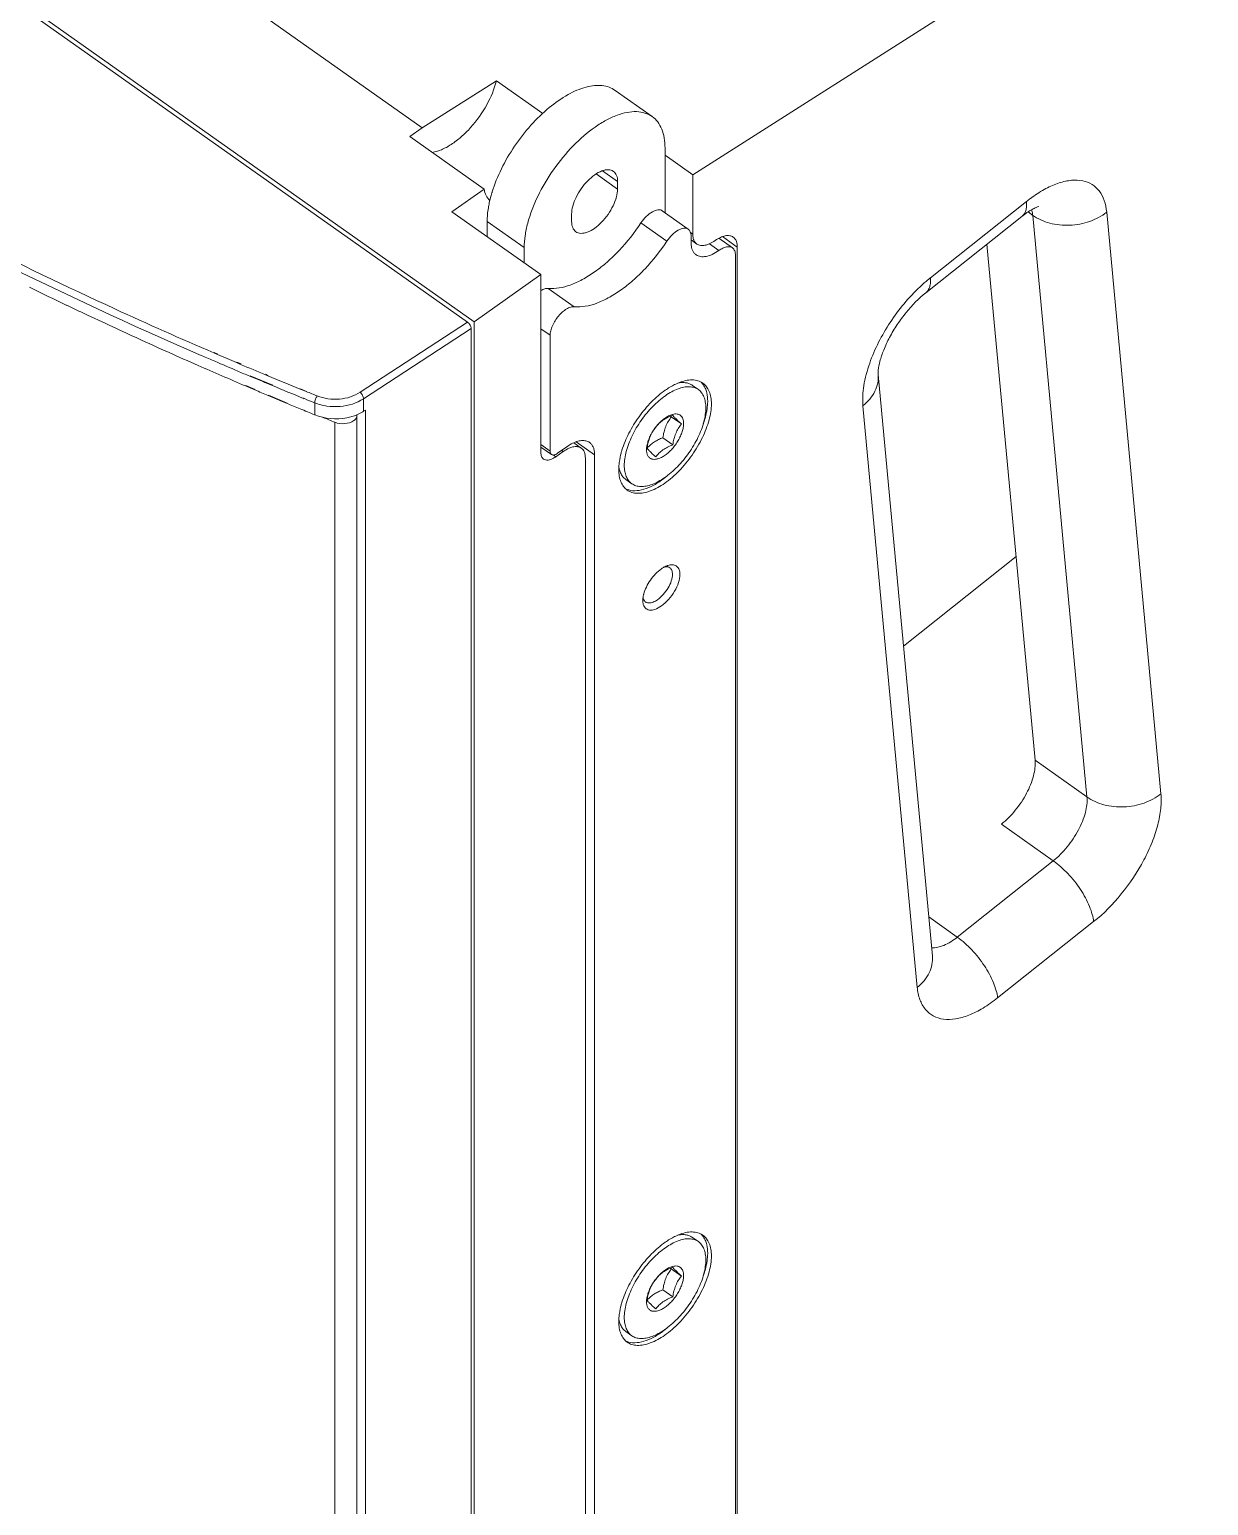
# Model space of a CAD drawing. Header units: millimetres. Extents: x 0 to 9253, y 0 to 2730.
# Drawn here: x 8692.2 to 8804.6, y 2138 to 2278.8 of the extents above; entities that cross this region are included whole.
import ezdxf

# ---------------------------------------------------------------- set-up
doc = ezdxf.new("R2010")
doc.units = ezdxf.units.MM
doc.layers.get('0').update_dxf_attribs({"lineweight": 13})

msp = doc.modelspace()

# ---------------------------------------------------------------- linework, layer by layer
at = {"color": 7, "linetype": 'Continuous'}
for p, q in [((8755.43, 2264.97), (8934.68, 2379.19)), ((8586.01, 2355.51), (8733.94, 2250.91)), ((8586.08, 2355.94), (8734.57, 2250.94)), ((8729.62, 2269.44), (8612.24, 2352.44)), ((8729.62, 2269.44), (8736.7, 2273.95)), ((8736.7, 2273.95), (8741.11, 2270.83)), ((8748.01, 2273.03), (8751.55, 2270.53)), ((8729.62, 2269.44), (8728.44, 2268.61)), ((8735.52, 2263.61), (8728.44, 2268.61)), ((8752.78, 2267.52), (8752.78, 2261.35)), ((8752.78, 2266.84), (8755.43, 2264.97)), ((8748.26, 2264.32), (8746.8, 2265.35)), ((8746.21, 2265.06), (8748.26, 2263.61)), ((8748.26, 2263.61), (8748.26, 2264.32)), ((8755.43, 2264.97), (8755.43, 2259.31)), ((8735.52, 2263.61), (8732.45, 2261.44)), ((8787.25, 2262.41), (8778.09, 2255.14)), ((8740.94, 2255.44), (8732.45, 2261.44)), ((8743.87, 2261.22), (8743.87, 2260.51)), ((8752.52, 2261.53), (8755, 2259.78)), ((8777.67, 2253.72), (8786.82, 2261)), ((8787.85, 2261.1), (8787.41, 2261.42)), ((8793.03, 2205.59), (8787.85, 2261.1)), ((8800.09, 2205.89), (8794.91, 2261.4)), ((8735.81, 2260.52), (8735.81, 2259.06)), ((8739.35, 2258.02), (8735.81, 2260.52)), ((8750.48, 2260.38), (8752.96, 2258.63)), ((8755.2, 2259.47), (8755.43, 2259.31)), ((8755.26, 2258.52), (8755.26, 2259.15)), ((8755.82, 2258.36), (8755.26, 2258.76)), ((8755.45, 2258.99), (8755.43, 2259.16)), ((8757.01, 2258.38), (8757.91, 2257.75)), ((8759.21, 2257.99), (8757.91, 2258.91)), ((8759.67, 2258.07), (8758.26, 2259.07)), ((8759.67, 2070), (8759.67, 2258.07)), ((8783.49, 2258.35), (8788.08, 2209.09)), ((8739.35, 2256.56), (8739.35, 2258.02)), ((8759.5, 2069.54), (8759.5, 2257.28)), ((8740.94, 2255.44), (8734.57, 2250.94)), ((8740.94, 2255.44), (8740.94, 2238.47)), ((8744.12, 2252.38), (8741.64, 2254.13)), ((8733.94, 2250.91), (8723.69, 2244.21)), ((8724.03, 2243.6), (8734.29, 2250.3)), ((8734.29, 2250.3), (8734.29, 2041.67)), ((8734.57, 2041.64), (8734.57, 2250.94)), ((8741.82, 2249.65), (8740.94, 2250.27)), ((8741.82, 2249.65), (8741.82, 2238.59)), ((8708.38, 2247.8), (8708.63, 2247.69)), ((8708.38, 2247.8), (8708.63, 2247.69)), ((8710.1, 2247.82), (8709.75, 2247.97)), ((8710.12, 2247.85), (8709.78, 2248)), ((8712.29, 2246.88), (8711.89, 2247.05)), ((8712.33, 2246.92), (8711.93, 2247.09)), ((8713.16, 2245.76), (8714.04, 2245.39)), ((8713.19, 2245.79), (8715.36, 2244.88)), ((8714.88, 2245.79), (8714.66, 2245.89)), ((8714.92, 2245.83), (8714.7, 2245.93)), ((8778.28, 2190.39), (8773.11, 2245.9)), ((8712.99, 2244.72), (8712.76, 2244.82)), ((8713.68, 2244.48), (8712.79, 2244.86)), ((8713.64, 2244.44), (8712.99, 2244.72)), ((8714.04, 2245.39), (8714.43, 2245.23)), ((8714.43, 2245.23), (8714.61, 2245.15)), ((8714.61, 2245.15), (8715.33, 2244.85)), ((8718.56, 2244.28), (8717.99, 2244.52)), ((8718.57, 2244.3), (8718.01, 2244.54)), ((8755.96, 2244.47), (8755.39, 2244.87)), ((8715.75, 2243.55), (8714.93, 2243.9)), ((8716.74, 2243.18), (8714.96, 2243.94)), ((8716.27, 2243.34), (8715.75, 2243.55)), ((8716.72, 2243.15), (8716.27, 2243.34)), ((8718.29, 2243.64), (8718.37, 2243.6)), ((8718.3, 2243.65), (8718.38, 2243.62)), ((8719.36, 2242.06), (8719.36, 2243.21)), ((8724.03, 2242.4), (8724.03, 2243.6)), ((8771.66, 2242.93), (8776.84, 2187.42)), ((8721.29, 2241.35), (8721.29, 2037.7)), ((8723.39, 2036.89), (8723.39, 2242.07)), ((8724.03, 2242.4), (8724.22, 2242.51)), ((8724.22, 2242.21), (8724.22, 2242.51)), ((8724.22, 2241.91), (8724.22, 2242.21)), ((8724.22, 2241.77), (8724.22, 2241.91)), ((8724.22, 2037.23), (8724.22, 2241.77)), ((8754.34, 2241.19), (8753.38, 2241.86)), ((8751.89, 2240.88), (8751.89, 2240.87)), ((8751.89, 2240.88), (8751.89, 2240.87)), ((8751.99, 2241), (8751.99, 2241)), ((8753.52, 2239.2), (8752.57, 2239.87)), ((8740.94, 2239.22), (8741.82, 2238.59)), ((8741.95, 2238.28), (8740.94, 2238.99)), ((8742.35, 2238.05), (8743.06, 2238.55)), ((8742.53, 2238.39), (8743.41, 2239.01)), ((8743.06, 2238.55), (8742.91, 2238.66)), ((8744.08, 2239.39), (8744.79, 2238.88)), ((8746.06, 2238.24), (8744.3, 2239.48)), ((8751.02, 2238.92), (8751.01, 2238.73)), ((8742.1, 2238.23), (8742.35, 2238.05)), ((8745.18, 2069.64), (8745.18, 2237.93)), ((8746.06, 2238.24), (8746.06, 2069.59)), ((8749.61, 2235.49), (8749.04, 2235.89)), ((8786.27, 2228.53), (8775.52, 2219.99)), ((8753.16, 2227.72), (8753.02, 2227.67)), ((8788.08, 2209.09), (8793.03, 2205.59)), ((8789.81, 2199.49), (8784.87, 2202.99)), ((8780.66, 2192.21), (8789.81, 2199.49)), ((8777.93, 2194.14), (8780.66, 2192.21)), ((8784.5, 2186.41), (8793.66, 2193.69)), ((8755.96, 2163.15), (8755.39, 2163.55)), ((8751.89, 2159.56), (8751.89, 2159.55)), ((8751.89, 2159.56), (8751.89, 2159.55)), ((8751.99, 2159.68), (8751.99, 2159.68)), ((8754.34, 2159.87), (8753.38, 2160.55)), ((8753.52, 2157.88), (8752.57, 2158.55)), ((8751.02, 2157.61), (8751.01, 2157.41)), ((8749.61, 2154.17), (8749.04, 2154.57))]:
    msp.add_line(p, q, dxfattribs=at)
for centre, radius, start, end in [((8748.62, 2259.51), 12.91, 162.76, 163.2326), ((8757.37, 2259.31), 1.94, 179.9461, 184.474), ((8880.01, 2638.15), 427.41, 243.9268, 244.4581), ((8788.69, 2241.96), 16.91, 132.9385, 133.2113), ((8881.13, 2640.5), 430.01, 244.458, 244.6832), ((8881.02, 2645.35), 433.42, 246.562, 246.7357), ((8881.68, 2646.89), 435.09, 246.7358, 247.05), ((8882.14, 2648), 435.6, 246.737, 246.994), ((8883.17, 2650.43), 438.24, 247.051, 247.3869), ((8887.59, 2654.71), 445.62, 246.2666, 246.9006), ((8882.31, 2648.37), 436.71, 247.0499, 247.2111), ((8884.34, 2653.26), 441.3, 247.4182, 247.8545), ((8888.91, 2657.8), 448.98, 247.023, 247.2017), ((8883.83, 2652.02), 440.66, 247.5192, 247.9347), ((8885.34, 2655.72), 443.95, 247.9338, 248.0783), ((8755.93, 2240.49), 4.99, 111.9919, 113.587), ((8890.02, 2660.47), 451.87, 247.4486, 247.6189), ((8890.48, 2661.6), 453.09, 247.6189, 247.8098), ((8884.53, 2653.75), 442.52, 247.9463, 248.084), ((8889.29, 2658.2), 449.43, 247.8919, 248.0494), ((8770.62, 2260.83), 25.63, 227.4989, 227.7476), ((8755.83, 2237.82), 4.99, 145.4518, 147.0417), ((8755.85, 2237.81), 5.01, 144.8284, 145.4529), ((8755.83, 2237.82), 4.99, 142.3029, 144.831), ((8755.79, 2237.85), 4.94, 142.0205, 142.2469), ((8755.77, 2237.87), 4.91, 140.4535, 142.0218), ((8753.65, 2236.62), 3.43, 136.9578, 138.8577), ((8752.96, 2236.85), 4.6, 177.4877, 179.9785), ((8754.32, 2236.74), 5.96, 171.6638, 173.0376), ((8754.18, 2224.89), 3.03, 121.8382, 125.2963), ((8754, 2225.17), 2.7, 118.6645, 121.8364), ((8753.89, 2225.37), 2.47, 117.2176, 118.6396), ((8755.93, 2159.17), 4.99, 111.9919, 113.587), ((8755.83, 2156.5), 4.99, 142.3029, 144.831), ((8755.79, 2156.54), 4.94, 142.0205, 142.2469), ((8755.77, 2156.55), 4.91, 140.4535, 142.0218), ((8770.62, 2179.51), 25.63, 227.4989, 227.7476), ((8755.83, 2156.5), 4.99, 145.4518, 147.0417), ((8755.85, 2156.49), 5.01, 144.8284, 145.4529), ((8753.65, 2155.31), 3.43, 136.9578, 138.8577), ((8752.96, 2155.54), 4.6, 177.4877, 179.9785), ((8754.32, 2155.43), 5.96, 171.6638, 173.0376)]:
    msp.add_arc(centre, radius, start, end, dxfattribs=at)
for points, knots in [([(8658.09, 2273.86), (8662.05, 2271.44), (8678.33, 2261.86), (8695.31, 2253.47), (8708.38, 2247.8)], [0, 0, 0, 0, 0.24573, 1, 1, 1, 1]), ([(8736.7, 2273.95), (8736.5, 2273.15), (8735.82, 2271.55), (8734.58, 2269.79), (8733.36, 2268.58), (8732.43, 2267.86), (8731.5, 2267.35), (8730.87, 2267.15), (8730.57, 2267.11)], [0, 0, 0, 0, 0.2582, 0.536321, 0.670325, 0.794405, 0.904928, 1, 1, 1, 1]), ([(8748.01, 2273.03), (8747.84, 2273.15), (8747.44, 2273.36), (8746.77, 2273.51), (8746.03, 2273.5), (8744.9, 2273.29), (8743.4, 2272.63), (8741.63, 2271.38), (8739.92, 2269.71), (8738.39, 2267.74), (8737.14, 2265.6), (8736.52, 2264.09), (8736.29, 2263.34)], [0, 0, 0, 0, 0.038311, 0.078584, 0.122392, 0.170751, 0.282363, 0.412909, 0.557438, 0.708808, 0.858966, 1, 1, 1, 1]), ([(8739.35, 2258.02), (8739.35, 2258.39), (8739.41, 2259.18), (8739.76, 2260.84), (8740.6, 2263.01), (8742.08, 2265.5), (8743.92, 2267.74), (8745.68, 2269.28), (8747.13, 2270.19), (8748.15, 2270.66), (8749.13, 2270.95), (8750.04, 2271.03), (8750.86, 2270.91), (8751.34, 2270.67), (8751.55, 2270.53)], [0, 0, 0, 0, 0.057022, 0.119842, 0.2594, 0.410195, 0.561279, 0.701653, 0.764991, 0.822638, 0.874277, 0.920188, 0.961433, 1, 1, 1, 1]), ([(8751.55, 2270.53), (8751.75, 2270.39), (8752.12, 2270.03), (8752.51, 2269.32), (8752.74, 2268.46), (8752.78, 2267.85), (8752.78, 2267.52)], [0, 0, 0, 0, 0.218595, 0.451659, 0.710302, 1, 1, 1, 1]), ([(8709.75, 2247.97), (8706.58, 2249.33), (8694.12, 2254.88), (8681.92, 2261.03), (8673.01, 2265.97)], [0, 0, 0, 0, 0.253011, 1, 1, 1, 1]), ([(8747.85, 2265.3), (8747.79, 2265.35), (8747.63, 2265.43), (8747.36, 2265.47), (8747.06, 2265.44), (8746.62, 2265.31), (8746.03, 2264.97), (8745.37, 2264.39), (8744.76, 2263.66), (8744.28, 2262.85), (8743.96, 2262.03), (8743.87, 2261.48), (8743.87, 2261.22)], [0, 0, 0, 0, 0.038579, 0.079837, 0.125768, 0.177424, 0.298224, 0.438665, 0.589818, 0.74069, 0.880343, 1, 1, 1, 1]), ([(8748.26, 2264.32), (8748.26, 2264.43), (8748.24, 2264.63), (8748.17, 2264.91), (8748.04, 2265.14), (8747.92, 2265.26), (8747.85, 2265.3)], [0, 0, 0, 0, 0.289409, 0.548282, 0.781462, 1, 1, 1, 1]), ([(8794.91, 2261.4), (8794.87, 2261.78), (8794.74, 2262.5), (8794.26, 2263.44), (8793.54, 2264.11), (8792.6, 2264.46), (8791.51, 2264.49), (8790.32, 2264.21), (8789.05, 2263.66), (8788.22, 2263.13), (8787.8, 2262.83)], [0, 0, 0, 0, 0.124669, 0.234241, 0.335542, 0.438593, 0.552627, 0.683307, 0.832679, 1, 1, 1, 1]), ([(8735.52, 2263.61), (8735.56, 2263.39), (8735.68, 2262.99), (8735.92, 2262.65), (8736.06, 2262.52)], [0, 0, 0, 0, 0.528015, 1, 1, 1, 1]), ([(8736.25, 2263.24), (8736.23, 2263.16), (8736.14, 2262.84), (8736.06, 2262.52), (8736.01, 2262.28)], [0, 0, 0, 0, 0.255614, 1, 1, 1, 1]), ([(8744.27, 2259.53), (8744.34, 2259.49), (8744.5, 2259.41), (8744.76, 2259.37), (8745.06, 2259.4), (8745.51, 2259.53), (8746.1, 2259.86), (8746.76, 2260.44), (8747.36, 2261.18), (8747.84, 2261.99), (8748.16, 2262.81), (8748.26, 2263.36), (8748.26, 2263.61)], [0, 0, 0, 0, 0.038579, 0.079837, 0.125768, 0.177424, 0.298224, 0.438665, 0.589818, 0.74069, 0.880343, 1, 1, 1, 1]), ([(8786.82, 2261), (8786.91, 2261.07), (8787.06, 2261.24), (8787.21, 2261.57), (8787.27, 2261.97), (8787.26, 2262.26), (8787.25, 2262.41)], [0, 0, 0, 0, 0.211552, 0.441248, 0.702202, 1, 1, 1, 1]), ([(8787.8, 2262.83), (8787.76, 2262.8), (8787.57, 2262.66), (8787.39, 2262.52), (8787.25, 2262.41)], [0, 0, 0, 0, 0.246989, 1, 1, 1, 1]), ([(8736.01, 2262.28), (8735.98, 2262.13), (8735.87, 2261.55), (8735.81, 2260.96), (8735.81, 2260.52)], [0, 0, 0, 0, 0.26465, 1, 1, 1, 1]), ([(8752.52, 2261.53), (8752.46, 2261.57), (8752.33, 2261.63), (8752.09, 2261.64), (8751.83, 2261.57), (8751.44, 2261.38), (8750.95, 2261), (8750.63, 2260.6), (8750.48, 2260.38)], [0, 0, 0, 0, 0.081481, 0.17201, 0.277091, 0.398419, 0.682987, 1, 1, 1, 1]), ([(8786.82, 2261), (8787.14, 2261.25), (8787.58, 2261.56), (8788.14, 2261.84), (8788.35, 2261.93), (8788.43, 2261.95)], [0, 0, 0, 0, 0.639851, 0.862284, 1, 1, 1, 1]), ([(8787.85, 2261.1), (8787.85, 2261.15), (8787.83, 2261.33), (8787.79, 2261.51), (8787.75, 2261.63)], [0, 0, 0, 0, 0.261983, 1, 1, 1, 1]), ([(8794.91, 2261.4), (8794.43, 2261.02), (8793.58, 2260.57), (8792.36, 2260.24), (8791.07, 2260.1), (8789.5, 2260.25), (8788.34, 2260.76), (8787.85, 2261.1)], [0, 0, 0, 0, 0.245682, 0.374968, 0.505702, 0.762019, 1, 1, 1, 1]), ([(8750.48, 2260.38), (8749.87, 2259.45), (8748.84, 2258.14), (8747.29, 2256.64), (8746.11, 2255.7), (8744.93, 2254.96), (8743.49, 2254.29), (8742.34, 2254.06), (8741.64, 2254.13)], [0, 0, 0, 0, 0.297862, 0.440715, 0.575631, 0.700228, 0.812841, 1, 1, 1, 1]), ([(8743.87, 2260.51), (8743.87, 2260.41), (8743.89, 2260.21), (8743.96, 2259.93), (8744.09, 2259.7), (8744.21, 2259.58), (8744.27, 2259.53)], [0, 0, 0, 0, 0.289409, 0.548282, 0.781462, 1, 1, 1, 1]), ([(8752.96, 2258.63), (8753.11, 2258.85), (8753.43, 2259.25), (8753.91, 2259.63), (8754.3, 2259.82), (8754.56, 2259.89), (8754.8, 2259.88), (8754.94, 2259.82), (8755, 2259.78)], [0, 0, 0, 0, 0.317013, 0.601581, 0.722908, 0.82799, 0.918519, 1, 1, 1, 1]), ([(8755, 2259.78), (8755.08, 2259.72), (8755.23, 2259.52), (8755.26, 2259.28), (8755.26, 2259.15)], [0, 0, 0, 0, 0.450579, 1, 1, 1, 1]), ([(8744.12, 2252.38), (8744.82, 2252.31), (8745.96, 2252.54), (8747.4, 2253.21), (8748.59, 2253.95), (8749.76, 2254.89), (8751.31, 2256.39), (8752.34, 2257.7), (8752.96, 2258.63)], [0, 0, 0, 0, 0.187159, 0.299772, 0.424369, 0.559285, 0.702138, 1, 1, 1, 1]), ([(8755.26, 2258.52), (8755.26, 2258.49), (8755.26, 2258.36), (8755.27, 2258.22), (8755.29, 2258.13)], [0, 0, 0, 0, 0.260727, 1, 1, 1, 1]), ([(8755.29, 2258.13), (8755.29, 2258.1), (8755.32, 2257.98), (8755.35, 2257.87), (8755.39, 2257.79)], [0, 0, 0, 0, 0.260895, 1, 1, 1, 1]), ([(8755.53, 2258.73), (8755.52, 2258.75), (8755.49, 2258.83), (8755.47, 2258.92), (8755.45, 2258.99)], [0, 0, 0, 0, 0.239739, 1, 1, 1, 1]), ([(8755.82, 2258.36), (8755.78, 2258.38), (8755.66, 2258.48), (8755.58, 2258.62), (8755.53, 2258.73)], [0, 0, 0, 0, 0.241501, 1, 1, 1, 1]), ([(8757.56, 2258.7), (8757.4, 2258.59), (8757.09, 2258.4), (8756.61, 2258.22), (8756.17, 2258.2), (8755.92, 2258.29), (8755.82, 2258.36)], [0, 0, 0, 0, 0.312332, 0.58033, 0.804508, 1, 1, 1, 1]), ([(8759.29, 2259.02), (8759.19, 2259.09), (8758.93, 2259.19), (8758.5, 2259.16), (8758.03, 2259), (8757.72, 2258.81), (8757.56, 2258.7)], [0, 0, 0, 0, 0.195944, 0.420247, 0.688031, 1, 1, 1, 1]), ([(8757.91, 2257.75), (8758.03, 2257.83), (8758.26, 2257.97), (8758.61, 2258.1), (8758.94, 2258.12), (8759.13, 2258.05), (8759.21, 2257.99)], [0, 0, 0, 0, 0.312084, 0.579934, 0.804197, 1, 1, 1, 1]), ([(8759.67, 2258.07), (8759.67, 2258.15), (8759.66, 2258.43), (8759.57, 2258.72), (8759.44, 2258.87)], [0, 0, 0, 0, 0.28427, 1, 1, 1, 1]), ([(8755.39, 2257.79), (8755.43, 2257.7), (8755.52, 2257.53), (8755.66, 2257.39), (8755.74, 2257.34)], [0, 0, 0, 0, 0.515486, 1, 1, 1, 1]), ([(8755.74, 2257.34), (8755.87, 2257.25), (8756.18, 2257.13), (8756.73, 2257.16), (8757.32, 2257.37), (8757.71, 2257.61), (8757.91, 2257.75)], [0, 0, 0, 0, 0.195804, 0.420066, 0.687916, 1, 1, 1, 1]), ([(8759.21, 2257.99), (8759.25, 2257.96), (8759.34, 2257.87), (8759.47, 2257.64), (8759.5, 2257.43), (8759.5, 2257.28)], [0, 0, 0, 0, 0.219098, 0.452864, 1, 1, 1, 1]), ([(8741.64, 2254.13), (8741.53, 2254.14), (8741.28, 2254.1), (8741.05, 2253.99), (8740.94, 2253.93)], [0, 0, 0, 0, 0.450178, 1, 1, 1, 1]), ([(8777.11, 2254.28), (8776.03, 2253.27), (8774.14, 2250.99), (8772.78, 2248.36), (8772.3, 2246.99)], [0, 0, 0, 0, 0.505643, 1, 1, 1, 1]), ([(8778.09, 2255.14), (8778.01, 2255.07), (8777.7, 2254.82), (8777.39, 2254.55), (8777.17, 2254.34)], [0, 0, 0, 0, 0.24522, 1, 1, 1, 1]), ([(8778.09, 2255.14), (8778.11, 2254.99), (8778.11, 2254.7), (8778.05, 2254.3), (8777.9, 2253.96), (8777.75, 2253.79), (8777.67, 2253.72)], [0, 0, 0, 0, 0.297798, 0.558752, 0.788448, 1, 1, 1, 1]), ([(8773.11, 2245.9), (8773.09, 2246.04), (8773.12, 2246.47), (8773.28, 2247.26), (8773.64, 2248.31), (8774.19, 2249.49), (8774.92, 2250.69), (8776.01, 2252.18), (8776.97, 2253.17), (8777.67, 2253.72)], [0, 0, 0, 0, 0.046333, 0.137894, 0.261079, 0.404193, 0.557859, 0.713851, 1, 1, 1, 1]), ([(8708.23, 2246.78), (8707.31, 2247.18), (8703.63, 2248.82), (8699.98, 2250.5), (8697.25, 2251.79)], [0, 0, 0, 0, 0.250837, 1, 1, 1, 1]), ([(8741.82, 2249.65), (8741.82, 2249.79), (8741.87, 2250.11), (8742.09, 2250.75), (8742.48, 2251.36), (8742.98, 2251.88), (8743.37, 2252.17), (8743.75, 2252.35), (8744, 2252.39), (8744.12, 2252.38)], [0, 0, 0, 0, 0.113321, 0.244473, 0.532195, 0.673082, 0.801061, 0.91062, 1, 1, 1, 1]), ([(8733.94, 2250.91), (8734.04, 2250.84), (8734.17, 2250.69), (8734.27, 2250.47), (8734.29, 2250.36), (8734.29, 2250.3)], [0, 0, 0, 0, 0.523295, 0.781873, 1, 1, 1, 1]), ([(8772.3, 2246.99), (8772.06, 2246.29), (8771.69, 2244.95), (8771.6, 2243.56), (8771.66, 2242.93)], [0, 0, 0, 0, 0.538874, 1, 1, 1, 1]), ([(8756.39, 2245.08), (8756.25, 2245.18), (8755.92, 2245.34), (8755.34, 2245.42), (8754.71, 2245.34), (8754.28, 2245.2), (8754.06, 2245.12)], [0, 0, 0, 0, 0.215318, 0.446909, 0.706496, 1, 1, 1, 1]), ([(8773.11, 2245.9), (8773.13, 2245.63), (8773.1, 2245.08), (8772.73, 2243.99), (8772.13, 2243.3), (8771.66, 2242.93)], [0, 0, 0, 0, 0.23397, 0.475737, 1, 1, 1, 1]), ([(8719.6, 2243.87), (8719.93, 2243.74), (8720.63, 2243.55), (8721.71, 2243.52), (8722.76, 2243.73), (8723.4, 2244.03), (8723.69, 2244.21)], [0, 0, 0, 0, 0.249125, 0.506742, 0.76076, 1, 1, 1, 1]), ([(8724.03, 2243.6), (8724.03, 2243.65), (8724, 2243.76), (8723.9, 2243.98), (8723.79, 2244.13), (8723.69, 2244.21)], [0, 0, 0, 0, 0.217958, 0.47768, 1, 1, 1, 1]), ([(8752.8, 2244.41), (8752.33, 2244.08), (8751.43, 2243.3), (8750.26, 2241.91), (8749.31, 2240.35), (8748.84, 2239.24), (8748.67, 2238.69)], [0, 0, 0, 0, 0.239899, 0.497848, 0.756928, 1, 1, 1, 1]), ([(8748.89, 2237.23), (8748.89, 2237.45), (8748.93, 2237.9), (8749.08, 2238.6), (8749.31, 2239.33), (8749.64, 2240.07), (8750.03, 2240.82), (8750.5, 2241.54), (8751.02, 2242.22), (8751.59, 2242.85), (8752.18, 2243.41), (8752.79, 2243.89), (8753.4, 2244.27), (8753.99, 2244.55), (8754.56, 2244.71), (8755.01, 2244.76), (8755.34, 2244.72), (8755.56, 2244.67), (8755.77, 2244.59), (8755.9, 2244.51), (8755.96, 2244.47)], [0, 0, 0, 0, 0.056997, 0.119738, 0.187523, 0.259352, 0.334013, 0.41016, 0.486379, 0.561254, 0.633429, 0.701674, 0.764964, 0.822565, 0.874167, 0.920041, 0.941172, 0.961349, 0.98085, 1, 1, 1, 1]), ([(8753.37, 2244.78), (8753.32, 2244.75), (8753.13, 2244.63), (8752.94, 2244.51), (8752.8, 2244.41)], [0, 0, 0, 0, 0.243579, 1, 1, 1, 1]), ([(8753.94, 2245.06), (8753.89, 2245.04), (8753.7, 2244.95), (8753.51, 2244.86), (8753.37, 2244.78)], [0, 0, 0, 0, 0.242424, 1, 1, 1, 1]), ([(8755.39, 2244.87), (8755.3, 2244.93), (8755.11, 2245.04), (8754.79, 2245.13), (8754.43, 2245.15), (8754.19, 2245.13), (8754.06, 2245.11)], [0, 0, 0, 0, 0.229879, 0.468546, 0.723459, 1, 1, 1, 1]), ([(8755.96, 2244.47), (8756.01, 2244.43), (8756.12, 2244.34), (8756.32, 2244.12), (8756.51, 2243.77), (8756.64, 2243.28), (8756.67, 2242.92), (8756.67, 2242.73)], [0, 0, 0, 0, 0.108599, 0.219095, 0.452032, 0.710333, 1, 1, 1, 1]), ([(8756.22, 2245.18), (8756.32, 2245.08), (8756.52, 2244.83), (8756.65, 2244.55), (8756.7, 2244.39)], [0, 0, 0, 0, 0.481016, 1, 1, 1, 1]), ([(8757.2, 2243.11), (8757.2, 2243.32), (8757.17, 2243.73), (8757.02, 2244.29), (8756.76, 2244.75), (8756.52, 2244.99), (8756.39, 2245.08)], [0, 0, 0, 0, 0.289641, 0.548348, 0.781427, 1, 1, 1, 1]), ([(8756.7, 2244.39), (8756.72, 2244.32), (8756.81, 2243.98), (8756.85, 2243.62), (8756.85, 2243.36)], [0, 0, 0, 0, 0.232662, 1, 1, 1, 1]), ([(8719.36, 2243.21), (8719.36, 2243.32), (8719.42, 2243.55), (8719.53, 2243.77), (8719.6, 2243.87)], [0, 0, 0, 0, 0.486742, 1, 1, 1, 1]), ([(8724.03, 2243.6), (8723.37, 2243.17), (8722.15, 2242.8), (8720.54, 2242.85), (8719.73, 2243.06), (8719.36, 2243.21)], [0, 0, 0, 0, 0.491189, 0.749803, 1, 1, 1, 1]), ([(8749.17, 2234.88), (8749.31, 2234.78), (8749.62, 2234.63), (8750.16, 2234.55), (8750.76, 2234.6), (8751.67, 2234.87), (8752.85, 2235.54), (8754.19, 2236.71), (8755.4, 2238.19), (8756.37, 2239.83), (8757.01, 2241.48), (8757.2, 2242.59), (8757.2, 2243.11)], [0, 0, 0, 0, 0.038584, 0.079849, 0.125777, 0.177443, 0.29824, 0.438678, 0.589834, 0.740712, 0.880344, 1, 1, 1, 1]), ([(8756.67, 2242.73), (8756.67, 2242.51), (8756.63, 2242.06), (8756.49, 2241.36), (8756.25, 2240.63), (8755.93, 2239.89), (8755.53, 2239.15), (8755.06, 2238.42), (8754.54, 2237.74), (8753.97, 2237.11), (8753.38, 2236.55), (8752.77, 2236.07), (8752.16, 2235.69), (8751.57, 2235.41), (8751, 2235.25), (8750.55, 2235.2), (8750.22, 2235.24), (8750, 2235.29), (8749.79, 2235.37), (8749.66, 2235.45), (8749.61, 2235.49)], [0, 0, 0, 0, 0.056997, 0.119738, 0.187523, 0.259352, 0.334013, 0.41016, 0.486379, 0.561254, 0.633429, 0.701674, 0.764964, 0.822565, 0.874167, 0.920041, 0.941172, 0.961349, 0.98085, 1, 1, 1, 1]), ([(8756.8, 2242.71), (8756.79, 2242.58), (8756.7, 2242.04), (8756.55, 2241.52), (8756.41, 2241.12)], [0, 0, 0, 0, 0.235227, 1, 1, 1, 1]), ([(8756.85, 2243.36), (8756.85, 2243.3), (8756.84, 2243.09), (8756.82, 2242.87), (8756.8, 2242.71)], [0, 0, 0, 0, 0.240937, 1, 1, 1, 1]), ([(8723.39, 2242.07), (8723.08, 2241.94), (8721.77, 2241.56), (8720.31, 2241.68), (8719.36, 2242.06)], [0, 0, 0, 0, 0.247404, 1, 1, 1, 1]), ([(8723.1, 2241.52), (8722.85, 2241.34), (8722.23, 2241.15), (8721.58, 2241.23), (8721.29, 2241.35)], [0, 0, 0, 0, 0.489361, 1, 1, 1, 1]), ([(8723.39, 2241.81), (8723.37, 2241.78), (8723.29, 2241.67), (8723.18, 2241.58), (8723.1, 2241.52)], [0, 0, 0, 0, 0.239671, 1, 1, 1, 1]), ([(8724.03, 2242.4), (8723.98, 2242.37), (8723.78, 2242.24), (8723.56, 2242.14), (8723.39, 2242.07)], [0, 0, 0, 0, 0.243925, 1, 1, 1, 1]), ([(8751.01, 2238.73), (8751.01, 2238.62), (8751.03, 2238.42), (8751.12, 2238.19), (8751.22, 2238.04), (8751.31, 2237.96), (8751.41, 2237.89), (8751.57, 2237.82), (8751.81, 2237.8), (8752.12, 2237.86), (8752.45, 2238), (8752.8, 2238.21), (8753.14, 2238.49), (8753.47, 2238.82), (8753.77, 2239.2), (8754.04, 2239.61), (8754.25, 2240.03), (8754.42, 2240.44), (8754.52, 2240.84), (8754.55, 2241.11), (8754.55, 2241.23)], [0, 0, 0, 0, 0.053348, 0.099523, 0.120693, 0.141149, 0.161448, 0.182168, 0.226747, 0.278029, 0.337163, 0.403918, 0.477143, 0.555094, 0.635658, 0.716536, 0.79541, 0.8701, 0.938747, 1, 1, 1, 1]), ([(8753.52, 2242.03), (8753.35, 2241.96), (8753.03, 2241.82), (8752.58, 2241.56), (8752.19, 2241.24), (8751.98, 2241), (8751.89, 2240.87)], [0, 0, 0, 0, 0.267932, 0.525013, 0.768412, 1, 1, 1, 1]), ([(8753.5, 2242.1), (8753.37, 2242.07), (8753.1, 2241.96), (8752.72, 2241.72), (8752.34, 2241.39), (8752.1, 2241.14), (8751.99, 2241)], [0, 0, 0, 0, 0.210222, 0.451003, 0.716997, 1, 1, 1, 1]), ([(8753.38, 2241.86), (8753.28, 2241.73), (8753.08, 2241.44), (8752.83, 2240.96), (8752.67, 2240.43), (8752.6, 2240.06), (8752.57, 2239.87)], [0, 0, 0, 0, 0.238161, 0.484311, 0.739034, 1, 1, 1, 1]), ([(8754.55, 2241.23), (8754.55, 2241.31), (8754.54, 2241.46), (8754.48, 2241.68), (8754.39, 2241.86), (8754.27, 2242), (8754.11, 2242.1), (8753.92, 2242.15), (8753.71, 2242.15), (8753.57, 2242.12), (8753.5, 2242.1)], [0, 0, 0, 0, 0.147241, 0.279553, 0.399254, 0.510957, 0.620874, 0.73566, 0.860851, 1, 1, 1, 1]), ([(8754.34, 2241.19), (8754.24, 2241.28), (8754.06, 2241.45), (8753.82, 2241.68), (8753.64, 2241.86), (8753.55, 2241.98), (8753.52, 2242.03)], [0, 0, 0, 0, 0.34222, 0.629618, 0.846996, 1, 1, 1, 1]), ([(8753.52, 2239.2), (8753.55, 2239.39), (8753.62, 2239.75), (8753.79, 2240.28), (8754.03, 2240.76), (8754.23, 2241.05), (8754.34, 2241.19)], [0, 0, 0, 0, 0.260966, 0.515689, 0.761839, 1, 1, 1, 1]), ([(8751.65, 2240.54), (8751.56, 2240.4), (8751.4, 2240.13), (8751.22, 2239.72), (8751.09, 2239.32), (8751.04, 2239.05), (8751.02, 2238.92)], [0, 0, 0, 0, 0.272138, 0.533729, 0.778085, 1, 1, 1, 1]), ([(8751.89, 2240.87), (8751.78, 2240.74), (8751.58, 2240.45), (8751.34, 2239.97), (8751.17, 2239.44), (8751.1, 2239.07), (8751.07, 2238.88)], [0, 0, 0, 0, 0.238161, 0.484311, 0.739034, 1, 1, 1, 1]), ([(8752.57, 2239.87), (8752.43, 2239.82), (8752.16, 2239.7), (8751.77, 2239.49), (8751.43, 2239.25), (8751.24, 2239.06), (8751.15, 2238.96)], [0, 0, 0, 0, 0.264232, 0.520305, 0.765632, 1, 1, 1, 1]), ([(8740.94, 2238.47), (8740.94, 2238.34), (8740.97, 2238.1), (8741.11, 2237.9), (8741.2, 2237.84)], [0, 0, 0, 0, 0.549315, 1, 1, 1, 1]), ([(8741.95, 2238.28), (8741.91, 2238.31), (8741.83, 2238.41), (8741.82, 2238.53), (8741.82, 2238.59)], [0, 0, 0, 0, 0.450685, 1, 1, 1, 1]), ([(8742.53, 2238.39), (8742.47, 2238.35), (8742.37, 2238.29), (8742.21, 2238.23), (8742.07, 2238.22), (8741.98, 2238.25), (8741.95, 2238.28)], [0, 0, 0, 0, 0.311793, 0.58005, 0.804335, 1, 1, 1, 1]), ([(8743.06, 2238.55), (8743.11, 2238.59), (8743.32, 2238.73), (8743.54, 2238.85), (8743.72, 2238.92)], [0, 0, 0, 0, 0.26665, 1, 1, 1, 1]), ([(8743.83, 2239.28), (8743.8, 2239.26), (8743.65, 2239.18), (8743.51, 2239.08), (8743.41, 2239.01)], [0, 0, 0, 0, 0.242417, 1, 1, 1, 1]), ([(8743.72, 2238.92), (8743.77, 2238.93), (8743.96, 2239), (8744.16, 2239.03), (8744.31, 2239.03)], [0, 0, 0, 0, 0.272932, 1, 1, 1, 1]), ([(8745.58, 2239.42), (8745.47, 2239.49), (8745.22, 2239.6), (8744.79, 2239.62), (8744.31, 2239.51), (8744, 2239.37), (8743.83, 2239.28)], [0, 0, 0, 0, 0.205827, 0.43336, 0.696436, 1, 1, 1, 1]), ([(8744.31, 2239.03), (8744.35, 2239.03), (8744.52, 2239.02), (8744.69, 2238.96), (8744.79, 2238.88)], [0, 0, 0, 0, 0.266618, 1, 1, 1, 1]), ([(8744.79, 2238.88), (8744.92, 2238.79), (8745.14, 2238.49), (8745.18, 2238.13), (8745.18, 2237.93)], [0, 0, 0, 0, 0.450318, 1, 1, 1, 1]), ([(8746.06, 2238.24), (8746.06, 2238.36), (8746.05, 2238.61), (8745.96, 2238.94), (8745.8, 2239.22), (8745.66, 2239.37), (8745.58, 2239.42)], [0, 0, 0, 0, 0.289414, 0.54828, 0.781456, 1, 1, 1, 1]), ([(8748.67, 2238.69), (8748.64, 2238.6), (8748.54, 2238.24), (8748.46, 2237.88), (8748.42, 2237.61)], [0, 0, 0, 0, 0.260291, 1, 1, 1, 1]), ([(8751.07, 2238.88), (8751.1, 2238.83), (8751.19, 2238.72), (8751.37, 2238.53), (8751.61, 2238.3), (8751.79, 2238.13), (8751.89, 2238.04)], [0, 0, 0, 0, 0.153004, 0.370382, 0.657779, 1, 1, 1, 1]), ([(8751.89, 2238.04), (8751.98, 2238.17), (8752.19, 2238.41), (8752.58, 2238.73), (8753.03, 2238.99), (8753.35, 2239.13), (8753.52, 2239.2)], [0, 0, 0, 0, 0.231588, 0.474987, 0.732068, 1, 1, 1, 1]), ([(8741.2, 2237.84), (8741.25, 2237.8), (8741.39, 2237.74), (8741.63, 2237.73), (8741.89, 2237.8), (8742.06, 2237.88), (8742.15, 2237.93)], [0, 0, 0, 0, 0.204286, 0.431217, 0.695051, 1, 1, 1, 1]), ([(8742.15, 2237.93), (8742.17, 2237.94), (8742.24, 2237.98), (8742.3, 2238.02), (8742.35, 2238.05)], [0, 0, 0, 0, 0.243618, 1, 1, 1, 1]), ([(8748.4, 2237.47), (8748.4, 2237.43), (8748.38, 2237.3), (8748.37, 2237.16), (8748.37, 2237.06)], [0, 0, 0, 0, 0.255577, 1, 1, 1, 1]), ([(8748.38, 2237.03), (8748.39, 2236.98), (8748.43, 2236.81), (8748.48, 2236.64), (8748.54, 2236.52)], [0, 0, 0, 0, 0.261696, 1, 1, 1, 1]), ([(8749.61, 2235.49), (8749.55, 2235.53), (8749.44, 2235.62), (8749.24, 2235.84), (8749.05, 2236.19), (8748.92, 2236.68), (8748.89, 2237.04), (8748.89, 2237.23)], [0, 0, 0, 0, 0.108599, 0.219095, 0.452032, 0.710333, 1, 1, 1, 1]), ([(8748.36, 2236.86), (8748.36, 2236.64), (8748.39, 2236.23), (8748.54, 2235.67), (8748.8, 2235.21), (8749.04, 2234.97), (8749.17, 2234.88)], [0, 0, 0, 0, 0.289641, 0.548348, 0.781427, 1, 1, 1, 1]), ([(8748.54, 2236.52), (8748.59, 2236.39), (8748.7, 2236.21), (8748.88, 2236.01), (8748.99, 2235.93), (8749.04, 2235.89)], [0, 0, 0, 0, 0.513303, 0.758461, 1, 1, 1, 1]), ([(8752.43, 2235.81), (8752.12, 2235.59), (8751.51, 2235.22), (8750.58, 2234.87), (8749.72, 2234.77), (8749.2, 2234.91), (8748.99, 2235.02)], [0, 0, 0, 0, 0.308257, 0.575982, 0.803045, 1, 1, 1, 1]), ([(8753.01, 2236.27), (8752.97, 2236.22), (8752.77, 2236.07), (8752.58, 2235.92), (8752.43, 2235.81)], [0, 0, 0, 0, 0.255472, 1, 1, 1, 1]), ([(8752.43, 2227.36), (8752.23, 2227.22), (8751.85, 2226.88), (8751.37, 2226.3), (8750.99, 2225.64), (8750.81, 2225.18), (8750.75, 2224.95)], [0, 0, 0, 0, 0.241756, 0.50145, 0.760383, 1, 1, 1, 1]), ([(8753.02, 2227.67), (8753, 2227.66), (8752.91, 2227.63), (8752.82, 2227.59), (8752.76, 2227.56)], [0, 0, 0, 0, 0.240661, 1, 1, 1, 1]), ([(8753.07, 2227.54), (8753.05, 2227.55), (8752.95, 2227.57), (8752.84, 2227.57), (8752.76, 2227.56)], [0, 0, 0, 0, 0.234314, 1, 1, 1, 1]), ([(8754.19, 2226.84), (8754.19, 2226.99), (8754.16, 2227.27), (8753.98, 2227.57), (8753.77, 2227.7), (8753.51, 2227.77), (8753.3, 2227.75), (8753.16, 2227.72)], [0, 0, 0, 0, 0.280551, 0.5121, 0.622625, 0.737659, 1, 1, 1, 1]), ([(8753.49, 2226.84), (8753.49, 2226.97), (8753.46, 2227.21), (8753.31, 2227.41), (8753.23, 2227.47)], [0, 0, 0, 0, 0.549675, 1, 1, 1, 1]), ([(8752.07, 2224.42), (8752.27, 2224.56), (8752.64, 2224.91), (8753.09, 2225.52), (8753.39, 2226.17), (8753.49, 2226.63), (8753.49, 2226.84)], [0, 0, 0, 0, 0.253695, 0.524646, 0.782314, 1, 1, 1, 1]), ([(8752.43, 2223.82), (8752.68, 2224), (8753.14, 2224.43), (8753.7, 2225.19), (8754.08, 2226.01), (8754.19, 2226.58), (8754.19, 2226.84)], [0, 0, 0, 0, 0.253701, 0.524646, 0.782308, 1, 1, 1, 1]), ([(8750.68, 2224.63), (8750.68, 2224.61), (8750.67, 2224.51), (8750.66, 2224.41), (8750.66, 2224.34)], [0, 0, 0, 0, 0.260345, 1, 1, 1, 1]), ([(8750.66, 2224.34), (8750.66, 2224.31), (8750.66, 2224.23), (8750.67, 2224.14), (8750.68, 2224.07)], [0, 0, 0, 0, 0.260727, 1, 1, 1, 1]), ([(8750.75, 2224.95), (8750.74, 2224.92), (8750.71, 2224.82), (8750.69, 2224.71), (8750.68, 2224.63)], [0, 0, 0, 0, 0.257946, 1, 1, 1, 1]), ([(8750.68, 2224.61), (8750.69, 2224.58), (8750.71, 2224.47), (8750.76, 2224.37), (8750.81, 2224.3)], [0, 0, 0, 0, 0.270703, 1, 1, 1, 1]), ([(8751.24, 2224.11), (8751.38, 2224.1), (8751.68, 2224.18), (8751.94, 2224.33), (8752.07, 2224.42)], [0, 0, 0, 0, 0.44634, 1, 1, 1, 1]), ([(8750.68, 2224.07), (8750.71, 2223.91), (8750.8, 2223.68), (8751.06, 2223.49), (8751.29, 2223.42), (8751.55, 2223.42), (8751.95, 2223.52), (8752.24, 2223.69), (8752.43, 2223.82)], [0, 0, 0, 0, 0.224246, 0.325748, 0.431126, 0.548131, 0.681483, 1, 1, 1, 1]), ([(8750.92, 2224.2), (8750.94, 2224.19), (8751.04, 2224.13), (8751.16, 2224.11), (8751.24, 2224.11)], [0, 0, 0, 0, 0.240084, 1, 1, 1, 1]), ([(8788.08, 2209.09), (8788.12, 2208.6), (8787.97, 2207.49), (8787.3, 2205.87), (8786.25, 2204.3), (8785.35, 2203.38), (8784.87, 2202.99)], [0, 0, 0, 0, 0.208909, 0.462755, 0.736721, 1, 1, 1, 1]), ([(8789.81, 2199.49), (8790.3, 2199.88), (8791.2, 2200.8), (8792.25, 2202.37), (8792.92, 2203.99), (8793.07, 2205.1), (8793.03, 2205.59)], [0, 0, 0, 0, 0.263274, 0.537246, 0.791097, 1, 1, 1, 1]), ([(8793.03, 2205.59), (8793.51, 2205.25), (8794.67, 2204.74), (8796.25, 2204.59), (8797.53, 2204.73), (8798.76, 2205.06), (8799.61, 2205.51), (8800.09, 2205.89)], [0, 0, 0, 0, 0.237981, 0.494298, 0.625032, 0.754318, 1, 1, 1, 1]), ([(8793.66, 2193.69), (8794.64, 2194.46), (8796.43, 2196.3), (8798.2, 2198.95), (8799.26, 2201.23), (8799.81, 2202.87), (8800.11, 2204.43), (8800.13, 2205.43), (8800.09, 2205.89)], [0, 0, 0, 0, 0.262957, 0.536622, 0.667921, 0.790593, 0.901907, 1, 1, 1, 1]), ([(8793.66, 2193.69), (8793.64, 2193.92), (8793.54, 2194.42), (8793.17, 2195.47), (8792.43, 2196.82), (8791.26, 2198.29), (8790.31, 2199.14), (8789.81, 2199.49)], [0, 0, 0, 0, 0.098818, 0.211902, 0.469023, 0.742859, 1, 1, 1, 1]), ([(8778.2, 2191.19), (8778.6, 2191.17), (8779.5, 2191.4), (8780.26, 2191.9), (8780.66, 2192.21)], [0, 0, 0, 0, 0.438573, 1, 1, 1, 1]), ([(8780.66, 2192.21), (8781.16, 2191.86), (8782.1, 2191.01), (8783.27, 2189.54), (8784.01, 2188.19), (8784.38, 2187.14), (8784.48, 2186.64), (8784.5, 2186.41)], [0, 0, 0, 0, 0.257141, 0.530977, 0.788098, 0.901182, 1, 1, 1, 1]), ([(8776.84, 2187.42), (8777.31, 2187.79), (8777.91, 2188.48), (8778.28, 2189.57), (8778.31, 2190.12), (8778.28, 2190.39)], [0, 0, 0, 0, 0.524263, 0.76603, 1, 1, 1, 1]), ([(8776.84, 2187.42), (8776.88, 2187.02), (8777.03, 2186.27), (8777.54, 2185.3), (8778.35, 2184.63), (8779.38, 2184.32), (8780.55, 2184.37), (8781.83, 2184.75), (8783.18, 2185.44), (8784.06, 2186.06), (8784.5, 2186.41)], [0, 0, 0, 0, 0.121643, 0.227992, 0.326832, 0.42913, 0.544321, 0.677532, 0.830067, 1, 1, 1, 1]), ([(8753.94, 2163.75), (8753.89, 2163.72), (8753.7, 2163.64), (8753.51, 2163.54), (8753.37, 2163.46)], [0, 0, 0, 0, 0.242424, 1, 1, 1, 1]), ([(8756.39, 2163.77), (8756.25, 2163.87), (8755.92, 2164.02), (8755.34, 2164.1), (8754.71, 2164.03), (8754.28, 2163.89), (8754.06, 2163.8)], [0, 0, 0, 0, 0.215318, 0.446909, 0.706496, 1, 1, 1, 1]), ([(8755.39, 2163.55), (8755.3, 2163.61), (8755.11, 2163.72), (8754.79, 2163.81), (8754.43, 2163.84), (8754.19, 2163.81), (8754.06, 2163.79)], [0, 0, 0, 0, 0.229879, 0.468546, 0.723459, 1, 1, 1, 1]), ([(8756.22, 2163.87), (8756.32, 2163.76), (8756.52, 2163.52), (8756.65, 2163.23), (8756.7, 2163.08)], [0, 0, 0, 0, 0.481016, 1, 1, 1, 1]), ([(8757.2, 2161.79), (8757.2, 2162), (8757.17, 2162.41), (8757.02, 2162.97), (8756.76, 2163.44), (8756.52, 2163.67), (8756.39, 2163.77)], [0, 0, 0, 0, 0.289641, 0.548348, 0.781427, 1, 1, 1, 1]), ([(8752.8, 2163.09), (8752.33, 2162.76), (8751.43, 2161.98), (8750.26, 2160.59), (8749.31, 2159.04), (8748.84, 2157.93), (8748.67, 2157.37)], [0, 0, 0, 0, 0.239899, 0.497848, 0.756928, 1, 1, 1, 1]), ([(8748.89, 2155.91), (8748.89, 2156.13), (8748.93, 2156.58), (8749.08, 2157.28), (8749.31, 2158.01), (8749.64, 2158.75), (8750.03, 2159.5), (8750.5, 2160.22), (8751.02, 2160.91), (8751.59, 2161.54), (8752.18, 2162.1), (8752.79, 2162.57), (8753.4, 2162.95), (8753.99, 2163.23), (8754.56, 2163.4), (8755.01, 2163.44), (8755.34, 2163.41), (8755.56, 2163.35), (8755.77, 2163.27), (8755.9, 2163.2), (8755.96, 2163.15)], [0, 0, 0, 0, 0.056997, 0.119738, 0.187523, 0.259352, 0.334013, 0.41016, 0.486379, 0.561254, 0.633429, 0.701674, 0.764964, 0.822565, 0.874167, 0.920041, 0.941172, 0.961349, 0.98085, 1, 1, 1, 1]), ([(8753.37, 2163.46), (8753.32, 2163.43), (8753.13, 2163.32), (8752.94, 2163.19), (8752.8, 2163.09)], [0, 0, 0, 0, 0.243579, 1, 1, 1, 1]), ([(8755.96, 2163.15), (8756.01, 2163.11), (8756.12, 2163.02), (8756.32, 2162.8), (8756.51, 2162.45), (8756.64, 2161.96), (8756.67, 2161.6), (8756.67, 2161.41)], [0, 0, 0, 0, 0.108599, 0.219095, 0.452032, 0.710333, 1, 1, 1, 1]), ([(8756.7, 2163.08), (8756.72, 2163), (8756.81, 2162.66), (8756.85, 2162.31), (8756.85, 2162.04)], [0, 0, 0, 0, 0.232662, 1, 1, 1, 1]), ([(8749.17, 2153.56), (8749.31, 2153.46), (8749.62, 2153.31), (8750.16, 2153.23), (8750.76, 2153.28), (8751.67, 2153.55), (8752.85, 2154.22), (8754.19, 2155.39), (8755.4, 2156.87), (8756.37, 2158.51), (8757.01, 2160.16), (8757.2, 2161.27), (8757.2, 2161.79)], [0, 0, 0, 0, 0.038584, 0.079849, 0.125777, 0.177443, 0.29824, 0.438678, 0.589834, 0.740712, 0.880344, 1, 1, 1, 1]), ([(8756.67, 2161.41), (8756.67, 2161.2), (8756.63, 2160.74), (8756.49, 2160.05), (8756.25, 2159.32), (8755.93, 2158.57), (8755.53, 2157.83), (8755.06, 2157.1), (8754.54, 2156.42), (8753.97, 2155.79), (8753.38, 2155.23), (8752.77, 2154.75), (8752.16, 2154.37), (8751.57, 2154.09), (8751, 2153.93), (8750.55, 2153.89), (8750.22, 2153.92), (8750, 2153.97), (8749.79, 2154.06), (8749.66, 2154.13), (8749.61, 2154.17)], [0, 0, 0, 0, 0.056997, 0.119738, 0.187523, 0.259352, 0.334013, 0.41016, 0.486379, 0.561254, 0.633429, 0.701674, 0.764964, 0.822565, 0.874167, 0.920041, 0.941172, 0.961349, 0.98085, 1, 1, 1, 1]), ([(8756.8, 2161.39), (8756.79, 2161.26), (8756.7, 2160.73), (8756.55, 2160.2), (8756.41, 2159.81)], [0, 0, 0, 0, 0.235227, 1, 1, 1, 1]), ([(8756.85, 2162.04), (8756.85, 2161.99), (8756.84, 2161.77), (8756.82, 2161.55), (8756.8, 2161.39)], [0, 0, 0, 0, 0.240937, 1, 1, 1, 1]), ([(8751.01, 2157.41), (8751.01, 2157.31), (8751.03, 2157.1), (8751.12, 2156.87), (8751.22, 2156.73), (8751.31, 2156.64), (8751.41, 2156.57), (8751.57, 2156.51), (8751.81, 2156.49), (8752.12, 2156.54), (8752.45, 2156.68), (8752.8, 2156.9), (8753.14, 2157.17), (8753.47, 2157.51), (8753.77, 2157.88), (8754.04, 2158.29), (8754.25, 2158.71), (8754.42, 2159.13), (8754.52, 2159.53), (8754.55, 2159.79), (8754.55, 2159.91)], [0, 0, 0, 0, 0.053348, 0.099523, 0.120693, 0.141149, 0.161448, 0.182168, 0.226747, 0.278029, 0.337163, 0.403918, 0.477143, 0.555094, 0.635658, 0.716536, 0.79541, 0.8701, 0.938747, 1, 1, 1, 1]), ([(8751.89, 2159.55), (8751.78, 2159.42), (8751.58, 2159.13), (8751.34, 2158.65), (8751.17, 2158.12), (8751.1, 2157.75), (8751.07, 2157.56)], [0, 0, 0, 0, 0.238161, 0.484311, 0.739034, 1, 1, 1, 1]), ([(8753.52, 2160.71), (8753.35, 2160.64), (8753.03, 2160.5), (8752.58, 2160.24), (8752.19, 2159.92), (8751.98, 2159.68), (8751.89, 2159.55)], [0, 0, 0, 0, 0.267932, 0.525013, 0.768412, 1, 1, 1, 1]), ([(8753.5, 2160.78), (8753.37, 2160.75), (8753.1, 2160.64), (8752.72, 2160.4), (8752.34, 2160.08), (8752.1, 2159.82), (8751.99, 2159.68)], [0, 0, 0, 0, 0.210222, 0.451003, 0.716997, 1, 1, 1, 1]), ([(8753.38, 2160.55), (8753.28, 2160.41), (8753.08, 2160.12), (8752.83, 2159.64), (8752.67, 2159.11), (8752.6, 2158.74), (8752.57, 2158.55)], [0, 0, 0, 0, 0.238161, 0.484311, 0.739034, 1, 1, 1, 1]), ([(8754.55, 2159.91), (8754.55, 2159.99), (8754.54, 2160.15), (8754.48, 2160.36), (8754.39, 2160.54), (8754.27, 2160.68), (8754.11, 2160.78), (8753.92, 2160.83), (8753.71, 2160.83), (8753.57, 2160.8), (8753.5, 2160.78)], [0, 0, 0, 0, 0.147241, 0.279553, 0.399254, 0.510957, 0.620874, 0.73566, 0.860851, 1, 1, 1, 1]), ([(8754.34, 2159.87), (8754.24, 2159.96), (8754.06, 2160.13), (8753.82, 2160.36), (8753.64, 2160.55), (8753.55, 2160.66), (8753.52, 2160.71)], [0, 0, 0, 0, 0.34222, 0.629618, 0.846996, 1, 1, 1, 1]), ([(8753.52, 2157.88), (8753.55, 2158.07), (8753.62, 2158.44), (8753.79, 2158.97), (8754.03, 2159.45), (8754.23, 2159.74), (8754.34, 2159.87)], [0, 0, 0, 0, 0.260966, 0.515689, 0.761839, 1, 1, 1, 1]), ([(8751.65, 2159.22), (8751.56, 2159.09), (8751.4, 2158.82), (8751.22, 2158.4), (8751.09, 2158), (8751.04, 2157.73), (8751.02, 2157.61)], [0, 0, 0, 0, 0.272138, 0.533729, 0.778085, 1, 1, 1, 1]), ([(8752.57, 2158.55), (8752.43, 2158.5), (8752.16, 2158.38), (8751.77, 2158.18), (8751.43, 2157.93), (8751.24, 2157.74), (8751.15, 2157.65)], [0, 0, 0, 0, 0.264232, 0.520305, 0.765632, 1, 1, 1, 1]), ([(8748.67, 2157.37), (8748.64, 2157.28), (8748.54, 2156.92), (8748.46, 2156.56), (8748.42, 2156.29)], [0, 0, 0, 0, 0.260291, 1, 1, 1, 1]), ([(8751.07, 2157.56), (8751.1, 2157.51), (8751.19, 2157.4), (8751.37, 2157.21), (8751.61, 2156.98), (8751.79, 2156.82), (8751.89, 2156.73)], [0, 0, 0, 0, 0.153004, 0.370382, 0.657779, 1, 1, 1, 1]), ([(8751.89, 2156.73), (8751.98, 2156.85), (8752.19, 2157.09), (8752.58, 2157.41), (8753.03, 2157.67), (8753.35, 2157.82), (8753.52, 2157.88)], [0, 0, 0, 0, 0.231588, 0.474987, 0.732068, 1, 1, 1, 1]), ([(8748.36, 2155.54), (8748.36, 2155.32), (8748.39, 2154.92), (8748.54, 2154.36), (8748.8, 2153.89), (8749.04, 2153.65), (8749.17, 2153.56)], [0, 0, 0, 0, 0.289641, 0.548348, 0.781427, 1, 1, 1, 1]), ([(8748.4, 2156.15), (8748.4, 2156.12), (8748.38, 2155.98), (8748.37, 2155.84), (8748.37, 2155.74)], [0, 0, 0, 0, 0.255577, 1, 1, 1, 1]), ([(8748.38, 2155.71), (8748.39, 2155.66), (8748.43, 2155.49), (8748.48, 2155.32), (8748.54, 2155.2)], [0, 0, 0, 0, 0.261696, 1, 1, 1, 1]), ([(8749.61, 2154.17), (8749.55, 2154.21), (8749.44, 2154.3), (8749.24, 2154.53), (8749.05, 2154.87), (8748.92, 2155.37), (8748.89, 2155.72), (8748.89, 2155.91)], [0, 0, 0, 0, 0.108599, 0.219095, 0.452032, 0.710333, 1, 1, 1, 1]), ([(8748.54, 2155.2), (8748.59, 2155.07), (8748.7, 2154.89), (8748.88, 2154.69), (8748.99, 2154.61), (8749.04, 2154.57)], [0, 0, 0, 0, 0.513303, 0.758461, 1, 1, 1, 1]), ([(8752.43, 2154.49), (8752.12, 2154.27), (8751.51, 2153.9), (8750.58, 2153.55), (8749.72, 2153.46), (8749.2, 2153.59), (8748.99, 2153.7)], [0, 0, 0, 0, 0.308257, 0.575982, 0.803045, 1, 1, 1, 1]), ([(8753.01, 2154.95), (8752.97, 2154.91), (8752.77, 2154.75), (8752.58, 2154.6), (8752.43, 2154.49)], [0, 0, 0, 0, 0.255472, 1, 1, 1, 1])]:
    msp.add_open_spline(points, degree=3, knots=knots, dxfattribs=at)
for points in [[(8759.44, 2258.87), (8759.4, 2258.93), (8759.34, 2258.98), (8759.29, 2259.02)], [(8753.23, 2227.47), (8753.18, 2227.5), (8753.13, 2227.53), (8753.07, 2227.54)], [(8750.81, 2224.3), (8750.84, 2224.27), (8750.88, 2224.23), (8750.92, 2224.2)]]:
    msp.add_open_spline(points, degree=3, dxfattribs=at)

doc.saveas('drawing.dxf')
